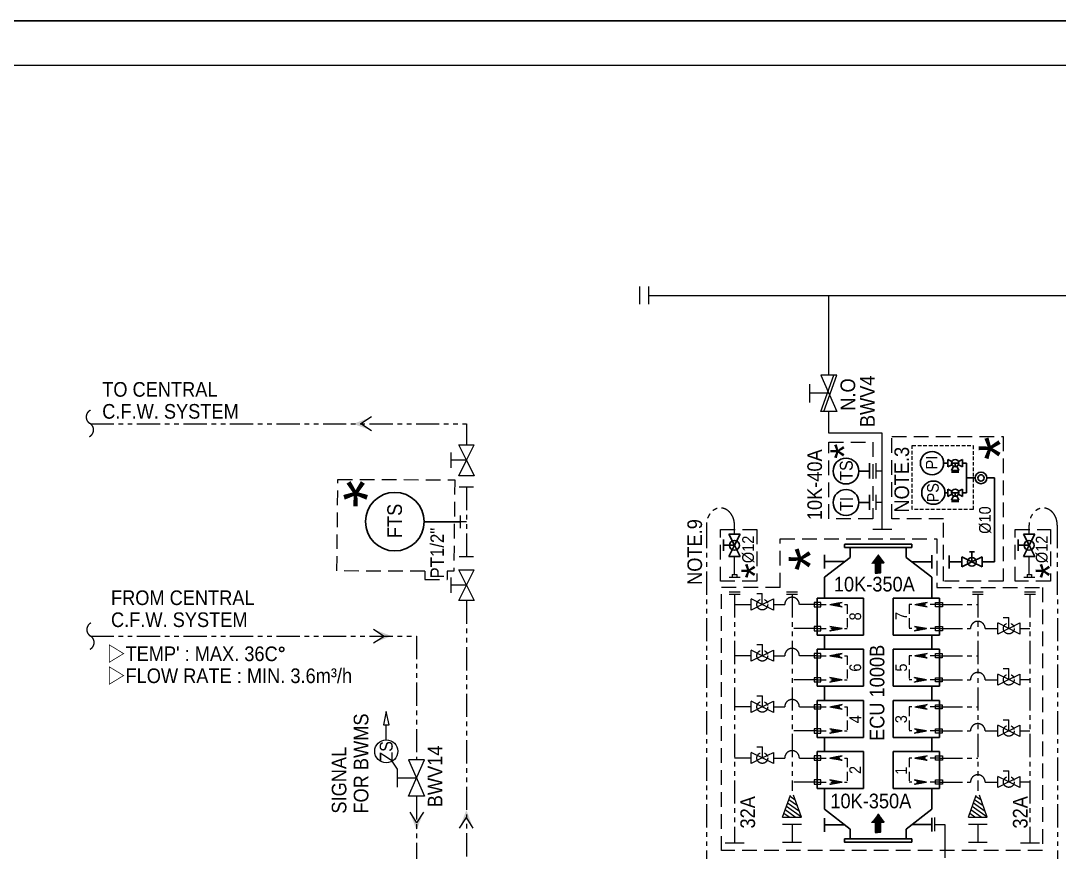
# Model space of a CAD drawing. Extents: x -553847 to 4496999, y 514150 to 878882.
# Drawn here: x 4382105 to 4399829, y 804801 to 818990 of the extents above; entities that cross this region are included whole.
import ezdxf

# ---------------------------------------------------------------- set-up
doc = ezdxf.new("R2010")
doc.units = 0
doc.header["$LTSCALE"] = 25
doc.header["$MEASUREMENT"] = 0
for name, pattern in [('DASHED', [0.75, 0.5, -0.25]), ('HIDDEN', [0.375, 0.25, -0.125]), ('PHANTOM', [63.5, 31.75, -6.35, 6.35, -6.35, 6.35, -6.35])]:
    doc.linetypes.add(name, pattern=pattern)
doc.layers.get('0').update_dxf_attribs({"linetype": 'CONTINUOUS', "lineweight": 9})
doc.layers.add('0.1 Defpoints', color=7, linetype='CONTINUOUS', plot=False)
doc.layers.add('0.2 Dwg sheet', color=7, linetype='CONTINUOUS')
doc.layers.add('0.3 Text', color=7, linetype='CONTINUOUS')
for name, color, linetype, lineweight in [('0.4 Maker scope box', 3, 'HIDDEN', 9), ('1.1 Y_Pipe', 7, 'CONTINUOUS', 13), ('1.5 M_Equip', 4, 'CONTINUOUS', 30), ('1.7 Signal', 6, 'ZIGZAG', 9), ('1.8 PRU Cooling', 253, 'PHANTOM', 9), ('1.9 Arrow', 1, 'CONTINUOUS', 9)]:
    doc.layers.add(name, color=color, linetype=linetype, lineweight=lineweight)
doc.styles.add('ARIAL', font='arial.ttf')
doc.styles.get("Standard").update_dxf_attribs({"font": '', "width": 0.95, "height": 250})
doc.styles.get('Standard').set_extended_font_data('Gulim')
doc.linetypes.add('ZIGZAG', pattern='A,0.0001,-0.2,[131,ltypeshp.shx,S=0.2,R=0,X=-0.2,Y=0],-0.4,[131,ltypeshp.shx,S=0.2,R=180,X=0.2,Y=0],-0.2', length=0.8001)

# ---------------------------------------------------------------- blocks, each defined once
blk = doc.blocks.new('양식 51-Q-02-08')
at = {"layer": '0.1 Defpoints'}
blk.add_lwpolyline([(-2677005, 1033560), (-2613196, 1033560), (-2613196, 988132), (-2677005, 988132)], close=True, dxfattribs=at)
at = {"layer": '0.2 Dwg sheet'}
blk.add_lwpolyline([(-2613953, 989196), (-2676245, 989196), (-2676245, 1032800), (-2613953, 1032800)], close=True, dxfattribs=at)

msp = doc.modelspace()

# ---------------------------------------------------------------- hatches: boundary and pattern name
at = {"layer": '1.9 Arrow'}
h = msp.add_hatch(color=256, dxfattribs=at)
h.paths.add_polyline_path([(4387781.5, 812112), (4387909.1, 812112.1), (4388092.4, 811994.6)])
h.paths.add_polyline_path([(4387781.5, 812112), (4388092.4, 812229.5), (4387909.1, 812112.1)])
at = {"layer": '1.9 Arrow', "ltscale": 30}
h = msp.add_hatch(dxfattribs=at)
h.set_pattern_fill('ANSI31', color=256, scale=0.72, angle=-90, style=0)
h.set_pattern_definition([(315, (4726377.08832, 544625.1817), (0.063639610307, 0.063639610307), [])])
h.paths.add_polyline_path([(4396631.3, 809735.4), (4396737.2, 809876.7), (4396843.2, 809735.4), (4396786.7, 809735.4), (4396786.7, 809562.1), (4396687.8, 809562.1), (4396687.8, 809735.4)])
at = {"layer": '1.9 Arrow'}
h = msp.add_hatch(dxfattribs=at)
h.set_pattern_fill('ANSI31', color=1, scale=2.669713, angle=450, style=0)
h.set_pattern_definition([(45, (3800982.5419, -1789438.84146), (0.235971521367, -0.235971521367), [])])
h.paths.add_polyline_path([(4395915.8, 809027.5), (4396122.7, 809065.3), (4396019.2, 809027.5)])
h.paths.add_polyline_path([(4395915.8, 809027.5), (4396019.2, 809027.5), (4396122.7, 808989.6)])
h = msp.add_hatch(dxfattribs=at)
h.set_pattern_fill('ANSI31', color=1, scale=2.669713, angle=270, style=0)
h.set_pattern_definition([(225, (4142861.40602, -777676.6933), (-0.23597152137, 0.23597152137), [])])
h.paths.add_polyline_path([(4397366, 809027.5), (4397572.9, 808989.6), (4397469.5, 809027.5)])
h.paths.add_polyline_path([(4397366, 809027.5), (4397469.5, 809027.5), (4397572.9, 809065.3)])
h = msp.add_hatch(color=256, dxfattribs=at)
h.paths.add_polyline_path([(4388434.6, 808490.4), (4388307, 808490.4), (4388123.6, 808372.9)])
h.paths.add_polyline_path([(4388434.6, 808490.4), (4388123.6, 808607.8), (4388307, 808490.4)])
h = msp.add_hatch(dxfattribs=at)
h.set_pattern_fill('ANSI31', color=1, scale=2.669713, angle=270, style=0)
h.set_pattern_definition([(225, (4142771.40602, -783887.05382), (-0.23597152137, 0.23597152137), [])])
h.paths.add_polyline_path([(4396122.7, 808616.5), (4395915.8, 808578.6), (4396019.2, 808616.5)])
h.paths.add_polyline_path([(4396122.7, 808616.5), (4396019.2, 808616.5), (4395915.8, 808654.4)])
h = msp.add_hatch(dxfattribs=at)
h.set_pattern_fill('ANSI31', color=1, scale=2.669713, angle=450, style=0)
h.set_pattern_definition([(45, (3801062.5419, -1784050.3744), (0.235971521367, -0.235971521367), [])])
h.paths.add_polyline_path([(4397562.9, 808616.5), (4397356, 808654.4), (4397459.5, 808616.5)])
h.paths.add_polyline_path([(4397562.9, 808616.5), (4397459.5, 808616.5), (4397356, 808578.6)])
h = msp.add_hatch(dxfattribs=at)
h.set_pattern_fill('ANSI31', color=1, scale=2.669713, angle=450, style=0)
h.set_pattern_definition([(45, (3800982.5419, -1788378.62182), (0.235971521367, -0.235971521367), [])])
h.paths.add_polyline_path([(4395915.8, 808154.5), (4396122.7, 808192.4), (4396019.2, 808154.5)])
h.paths.add_polyline_path([(4395915.8, 808154.5), (4396019.2, 808154.5), (4396122.7, 808116.7)])
h = msp.add_hatch(dxfattribs=at)
h.set_pattern_fill('ANSI31', color=1, scale=2.669713, angle=270, style=0)
h.set_pattern_definition([(225, (4142861.40602, -778549.6116), (-0.23597152137, 0.23597152137), [])])
h.paths.add_polyline_path([(4397366, 808154.5), (4397572.9, 808116.7), (4397469.5, 808154.5)])
h.paths.add_polyline_path([(4397366, 808154.5), (4397469.5, 808154.5), (4397572.9, 808192.4)])
h = msp.add_hatch(dxfattribs=at)
h.set_pattern_fill('ANSI31', color=1, scale=2.669713, angle=270, style=0)
h.set_pattern_definition([(225, (4142771.40602, -782826.83418), (-0.23597152137, 0.23597152137), [])])
h.paths.add_polyline_path([(4396122.7, 807743.6), (4395915.8, 807705.7), (4396019.2, 807743.6)])
h.paths.add_polyline_path([(4396122.7, 807743.6), (4396019.2, 807743.6), (4395915.8, 807781.5)])
h = msp.add_hatch(dxfattribs=at)
h.set_pattern_fill('ANSI31', color=1, scale=2.669713, angle=450, style=0)
h.set_pattern_definition([(45, (3801062.5419, -1784923.2927), (0.235971521367, -0.235971521367), [])])
h.paths.add_polyline_path([(4397562.9, 807743.6), (4397356, 807781.5), (4397459.5, 807743.6)])
h.paths.add_polyline_path([(4397562.9, 807743.6), (4397459.5, 807743.6), (4397356, 807705.7)])
h = msp.add_hatch(dxfattribs=at)
h.set_pattern_fill('ANSI31', color=1, scale=2.669713, angle=450, style=0)
h.set_pattern_definition([(45, (3800982.5419, -1787318.40218), (0.235971521367, -0.235971521367), [])])
h.paths.add_polyline_path([(4395915.8, 807281.6), (4396122.7, 807319.5), (4396019.2, 807281.6)])
h.paths.add_polyline_path([(4395915.8, 807281.6), (4396019.2, 807281.6), (4396122.7, 807243.8)])
h = msp.add_hatch(dxfattribs=at)
h.set_pattern_fill('ANSI31', color=1, scale=2.669713, angle=270, style=0)
h.set_pattern_definition([(225, (4142861.40602, -779422.52987), (-0.23597152137, 0.23597152137), [])])
h.paths.add_polyline_path([(4397366, 807281.6), (4397572.9, 807243.8), (4397469.5, 807281.6)])
h.paths.add_polyline_path([(4397366, 807281.6), (4397469.5, 807281.6), (4397572.9, 807319.5)])
h = msp.add_hatch(dxfattribs=at)
h.set_pattern_fill('ANSI31', color=1, scale=2.669713, angle=270, style=0)
h.set_pattern_definition([(225, (4142771.40602, -781766.61454), (-0.23597152137, 0.23597152137), [])])
h.paths.add_polyline_path([(4396122.7, 806870.7), (4395915.8, 806832.8), (4396019.2, 806870.7)])
h.paths.add_polyline_path([(4396122.7, 806870.7), (4396019.2, 806870.7), (4395915.8, 806908.5)])
h = msp.add_hatch(dxfattribs=at)
h.set_pattern_fill('ANSI31', color=1, scale=2.669713, angle=450, style=0)
h.set_pattern_definition([(45, (3801062.5419, -1785796.21098), (0.235971521367, -0.235971521367), [])])
h.paths.add_polyline_path([(4397562.9, 806870.7), (4397356, 806908.5), (4397459.5, 806870.7)])
h.paths.add_polyline_path([(4397562.9, 806870.7), (4397459.5, 806870.7), (4397356, 806832.8)])
h = msp.add_hatch(dxfattribs=at)
h.set_pattern_fill('ANSI31', color=1, scale=2.669713, angle=450, style=0)
h.set_pattern_definition([(45, (3800982.5419, -1786258.18253), (0.235971521367, -0.235971521367), [])])
h.paths.add_polyline_path([(4395915.8, 806408.7), (4396122.7, 806446.6), (4396019.2, 806408.7)])
h.paths.add_polyline_path([(4395915.8, 806408.7), (4396019.2, 806408.7), (4396122.7, 806370.8)])
h = msp.add_hatch(dxfattribs=at)
h.set_pattern_fill('ANSI31', color=1, scale=2.669713, angle=270, style=0)
h.set_pattern_definition([(225, (4142861.40602, -780295.44816), (-0.23597152137, 0.23597152137), [])])
h.paths.add_polyline_path([(4397366, 806408.7), (4397572.9, 806370.8), (4397469.5, 806408.7)])
h.paths.add_polyline_path([(4397366, 806408.7), (4397469.5, 806408.7), (4397572.9, 806446.6)])
h = msp.add_hatch(dxfattribs=at)
h.set_pattern_fill('ANSI31', color=1, scale=2.669713, angle=270, style=0)
h.set_pattern_definition([(225, (4142771.40602, -780706.3949), (-0.23597152137, 0.23597152137), [])])
h.paths.add_polyline_path([(4396122.7, 805997.8), (4395915.8, 805959.9), (4396019.2, 805997.8)])
h.paths.add_polyline_path([(4396122.7, 805997.8), (4396019.2, 805997.8), (4395915.8, 806035.6)])
h = msp.add_hatch(dxfattribs=at)
h.set_pattern_fill('ANSI31', color=1, scale=2.669713, angle=450, style=0)
h.set_pattern_definition([(45, (3801062.5419, -1786669.12926), (0.235971521367, -0.235971521367), [])])
h.paths.add_polyline_path([(4397562.9, 805997.8), (4397356, 806035.6), (4397459.5, 805997.8)])
h.paths.add_polyline_path([(4397562.9, 805997.8), (4397459.5, 805997.8), (4397356, 805959.9)])
h = msp.add_hatch(color=256, dxfattribs=at)
h.paths.add_polyline_path([(4388860.9, 805176), (4388860.9, 805303.6), (4388978.3, 805486.9)])
h.paths.add_polyline_path([(4388860.9, 805176), (4388743.5, 805486.9), (4388860.9, 805303.6)])
h = msp.add_hatch(color=256, dxfattribs=at)
h.paths.add_polyline_path([(4389710.2, 805520.9), (4389710.2, 805393.3), (4389827.7, 805210)])
h.paths.add_polyline_path([(4389710.2, 805520.9), (4389592.8, 805210), (4389710.2, 805393.3)])
at = {"layer": '1.9 Arrow', "ltscale": 30}
h = msp.add_hatch(dxfattribs=at)
h.set_pattern_fill('ANSI31', color=256, scale=0.72, angle=-90, style=0)
h.set_pattern_definition([(315, (4726377.08832, 540200.09709), (0.063639610307, 0.063639610307), [])])
h.paths.add_polyline_path([(4396631.3, 805310.3), (4396737.2, 805451.6), (4396843.2, 805310.3), (4396786.7, 805310.3), (4396786.7, 805137), (4396687.8, 805137), (4396687.8, 805310.3)])

# ---------------------------------------------------------------- linework, layer by layer
at = {"layer": '0.1 Defpoints', "color": 4, "linetype": 'ByBlock'}
msp.add_lwpolyline([(4364381.2, 773562.1), (4428190.1, 773562.1), (4428190.1, 818990), (4364381.2, 818990)], close=True, dxfattribs=at)
at = {"layer": '0.4 Maker scope box', "linetype": 'DASHED', "lineweight": 15, "ltscale": 20}
for p, q in [((4395066.7, 809317.8), (4395066.7, 810149.4)), ((4389000.7, 809596.3, 0), (4389000.7, 809457.8, 0)), ((4389000.7, 809457.8, 0), (4389382.7, 809457.8, 0)), ((4389382.7, 809594.9, 0), (4389382.7, 809457.8, 0)), ((4395066.7, 809317.8), (4394066.1, 809317.8))]:
    msp.add_line(p, q, dxfattribs=at)
at = {"layer": '0.4 Maker scope box', "linetype": 'DASHED', "lineweight": 15, "ltscale": 20, "elevation": 0}
for points in [[(4395896.9, 810488.1), (4395896.9, 811796.7), (4396646, 811796.7), (4396646, 810488.1)], [(4397855.3, 809424.4), (4397855.3, 810489.4), (4396970.3, 810489.4), (4396970.3, 811894.4), (4398870.3, 811894.4), (4398870.3, 809424.4)]]:
    msp.add_lwpolyline(points, close=True, dxfattribs=at)
for points in [[(4389000.7, 809596.3), (4387500.5, 809600.8), (4387518.3, 811162.8), (4389512.7, 811156.8), (4389495, 809594.8), (4389382.7, 809594.9)], [(4395066.7, 810149.4), (4397740.3, 810149.4), (4397740.3, 809317.8)], [(4397740.3, 809317.8), (4399540.5, 809317.8), (4399540.5, 804827.8), (4394066.1, 804827.8), (4394066.1, 809317.8)]]:
    msp.add_lwpolyline(points, dxfattribs=at)
at = {"layer": '0.4 Maker scope box', "linetype": 'DASHED', "lineweight": 15, "ltscale": 20}
for points in [[(4394049.3, 810309), (4394669.3, 810309), (4394669.3, 809424), (4394049.3, 809424)], [(4399079.1, 810309), (4399680.5, 810309), (4399680.5, 809424), (4399079.1, 809424)]]:
    msp.add_lwpolyline(points, close=True, dxfattribs=at)
at = {"layer": '1.1 Y_Pipe', "linetype": 'Continuous', "ltscale": 30}
for p, q in [((4392666.9, 814453.4), (4392666.9, 814153.4)), ((4392816.9, 814453.4), (4392816.9, 814153.4)), ((4392816.9, 814303.4), (4403272.9, 814303.4)), ((4395896.9, 812942.8), (4395896.9, 814303.4)), ((4395896.9, 811952.1), (4395896.9, 812323.4)), ((4396808.5, 811952.1), (4395896.9, 811952.1))]:
    msp.add_line(p, q, dxfattribs=at)
at = {"layer": '1.1 Y_Pipe'}
for p, q in [((4396034.4, 812942.8), (4395759.4, 812942.8)), ((4395759.4, 812942.8), (4396034.4, 812323.4)), ((4395759.4, 812323.4), (4395981.3, 812942.8)), ((4395808.9, 812323.4), (4396034.4, 812942.8)), ((4395570.7, 812478.3), (4395570.7, 812788)), ((4395896.9, 812633.1), (4395570.7, 812633.1)), ((4396034.4, 812323.4), (4395759.4, 812323.4)), ((4396808.5, 810313.9), (4396808.5, 811952.1)), ((4396699.1, 811439.9), (4396699.1, 811178.7)), ((4396699.1, 811309.3), (4396808.5, 811309.3)), ((4396699.1, 810902.9), (4396699.1, 810641.7)), ((4396699.1, 810772.3), (4396808.5, 810772.3)), ((4396644.9, 810313.9), (4396972.2, 810313.9)), ((4388998.4, 806375.7, 0), (4388723.4, 806375.7, 0)), ((4388723.4, 806375.7, 0), (4388998.4, 805756.3, 0)), ((4388723.4, 805756.3, 0), (4388998.4, 806375.7, 0)), ((4388534.7, 805911.2, 0), (4388534.7, 806220.9, 0)), ((4388860.9, 806066, 0), (4388534.7, 806066, 0)), ((4388998.4, 805756.3, 0), (4388723.4, 805756.3, 0)), ((4397706.7, 805161.4), (4397706.7, 805391.4)), ((4397706.7, 805276.4), (4397875.5, 805276.4)), ((4397875.5, 805276.4), (4397875.5, 804703.2))]:
    msp.add_line(p, q, dxfattribs=at)
at = {"layer": '1.1 Y_Pipe', "color": 0}
msp.add_line((4388534.7, 806220.9, 0), (4388444.1, 806354.1, 0), dxfattribs=at)
at = {"layer": '1.1 Y_Pipe', "linetype": 'DASHED', "ltscale": 5, "elevation": 0}
msp.add_lwpolyline([(4397320.8, 810652.6), (4397320.8, 811741.6), (4398357.8, 811741.6), (4398357.8, 810652.6)], close=True, dxfattribs=at)
at = {"layer": '1.1 Y_Pipe', "color": 0}
msp.add_circle((4388343.2, 806523.1, 0), 196.8, dxfattribs=at)
at = {"layer": '1.5 M_Equip'}
for p, q in [((4396591.5, 811439.9), (4396591.5, 811178.7)), ((4397856.3, 811441.3), (4397927.6, 811441.3)), ((4397998.2, 811468.7), (4397927.6, 811504.1)), ((4397927.6, 811504.1), (4397927.6, 811378.6)), ((4397998.2, 811413.9), (4397927.6, 811378.6)), ((4397991.8, 811441.4), (4398114.3, 811441.4)), ((4398053, 811441.4), (4398053, 811380.1)), ((4398107.8, 811468.8), (4398178.4, 811504.1)), ((4398178.4, 811378.6), (4398107.8, 811413.9)), ((4398178.4, 811504.1), (4398178.4, 811378.6)), ((4398178.4, 811441.3), (4398244.4, 811441.3)), ((4398244.4, 810936.4), (4398244.4, 811441.3)), ((4396409.8, 811305.4), (4396591.5, 811305.4)), ((4398025.6, 811386.6), (4397990.3, 811315.9)), ((4397990.3, 811315.9), (4398115.7, 811315.9)), ((4398115.7, 811289.6), (4397990.3, 811289.6)), ((4398080.4, 811386.5), (4398115.7, 811315.9)), ((4398244.4, 811188), (4398394.4, 811188)), ((4398592.4, 811188.1), (4398725.3, 811188.1)), ((4398725.3, 809755.8), (4398725.3, 811188.1)), ((4396591.5, 810902.9), (4396591.5, 810641.7)), ((4397878.6, 810936.4), (4397927.6, 810936.4)), ((4397998.2, 810963.8), (4397927.6, 810999.2)), ((4397927.6, 810999.2), (4397927.6, 810873.7)), ((4397998.2, 810909), (4397927.6, 810873.7)), ((4398025.6, 810881.7), (4397990.3, 810811)), ((4397991.8, 810936.5), (4398114.3, 810936.5)), ((4398053, 810936.5), (4398053, 810875.2)), ((4398080.4, 810881.6), (4398115.7, 810811)), ((4398107.8, 810963.9), (4398178.4, 810999.2)), ((4398178.4, 810873.7), (4398107.8, 810909)), ((4398178.4, 810999.2), (4398178.4, 810873.7)), ((4398178.4, 810936.4), (4398244.4, 810936.4)), ((4396409.8, 810768.4), (4396591.5, 810768.4)), ((4397990.3, 810811), (4398115.7, 810811)), ((4398115.7, 810784.7), (4397990.3, 810784.7)), ((4394286.1, 810039.3), (4394190.7, 810230.1)), ((4394381.5, 810230.1), (4394190.7, 810230.1)), ((4394286.1, 810039.3), (4394381.5, 810230.1)), ((4399315.8, 810039.3), (4399220.5, 810230.1)), ((4399411.2, 810230.1), (4399220.5, 810230.1)), ((4399315.9, 810039.3), (4399411.2, 810230.1)), ((4394095.9, 809945), (4394097, 810135.8)), ((4394287.2, 810039.3), (4394096.4, 810040.4)), ((4394286.1, 810039.3), (4394190.7, 809848.6)), ((4394285.3, 810040.9), (4394285.3, 810037.7)), ((4394286.1, 810039.3), (4394286.1, 810039.3)), ((4394381.5, 809848.6), (4394286.1, 810039.3)), ((4394286.6, 810038.3), (4394286.6, 810040.4)), ((4396166.4, 809999.7), (4396166.4, 810051.9)), ((4397312.3, 809999.7), (4396166.4, 809999.7)), ((4396171.6, 810057.1), (4397307.1, 810057.1)), ((4396259.8, 809831.6), (4396259.8, 809999.7)), ((4397218.9, 809831.6), (4397218.9, 809999.7)), ((4397312.3, 810051.9), (4397312.3, 809999.7)), ((4399125.6, 809945), (4399126.7, 810135.8)), ((4399316.9, 810039.3), (4399126.2, 810040.4)), ((4399315.8, 810039.3), (4399220.5, 809848.6)), ((4399315, 810040.9), (4399315, 810037.7)), ((4399315.8, 810039.3), (4399315.8, 810039.3)), ((4399411.2, 809848.6), (4399315.8, 810039.3)), ((4399316.4, 810038.3), (4399316.4, 810040.4)), ((4394190.7, 809848.6), (4394381.5, 809848.6)), ((4395821.8, 809645.8), (4395821.8, 809875.8)), ((4395824.7, 809493.6), (4396259.8, 809831.6)), ((4397654, 809493.6), (4397218.9, 809831.6)), ((4397651.8, 809640.8), (4397651.8, 809870.8)), ((4397950.3, 809645.4), (4397950.3, 809864.4)), ((4398164.4, 809842.9), (4398164.4, 809668.7)), ((4398338.6, 809755.8), (4398164.4, 809842.9)), ((4398295.1, 809930), (4398382.2, 809930)), ((4398338.6, 809755.8), (4398338.6, 809930)), ((4398338.6, 809755.8), (4398512.8, 809842.9)), ((4398512.8, 809842.9), (4398512.8, 809668.7)), ((4399220.5, 809848.6), (4399411.2, 809848.6)), ((4396168.7, 809760.8), (4395821.8, 809760.8)), ((4397316.5, 809755.8), (4397651.8, 809755.8)), ((4398164.4, 809755.8), (4397950.3, 809755.8)), ((4398164.4, 809668.7), (4398338.6, 809755.8)), ((4398338.6, 809755.8), (4398338.6, 809755.8)), ((4398338.6, 809755.8), (4398512.8, 809668.7)), ((4398338.6, 809755.8), (4398338.6, 809755.8)), ((4398512.8, 809755.8), (4398725.3, 809755.8)), ((4395824.7, 809137.5), (4395824.7, 809493.6)), ((4397654, 809137.5), (4397654, 809493.6)), ((4395695.1, 809137.5), (4395695.1, 808506.4)), ((4395695.1, 809137.5), (4396486.9, 809137.5)), ((4396486.9, 809137.5), (4396486.9, 808506.4)), ((4397783.5, 809137.5), (4396991.8, 809137.5)), ((4396991.8, 809137.5), (4396991.8, 808506.4)), ((4397783.5, 809137.5), (4397783.5, 808506.4)), ((4395695.1, 808506.4), (4396486.9, 808506.4)), ((4395824.7, 808264.6), (4395824.7, 808506.4)), ((4397783.5, 808506.4), (4396991.8, 808506.4)), ((4397654, 808264.6), (4397654, 808506.4)), ((4395695.1, 808264.6), (4395695.1, 807633.5)), ((4395695.1, 808264.6), (4396486.9, 808264.6)), ((4396486.9, 808264.6), (4396486.9, 807633.5)), ((4396991.8, 808264.6), (4396991.8, 807633.5)), ((4396991.8, 808264.6), (4397783.5, 808264.6)), ((4397783.5, 808264.6), (4397783.5, 807633.5)), ((4396486.9, 807633.5), (4395695.1, 807633.5)), ((4395824.7, 807391.7), (4395824.7, 807633.5)), ((4396991.8, 807633.5), (4397783.5, 807633.5)), ((4397654, 807391.7), (4397654, 807633.5)), ((4395695.1, 807391.7), (4395695.1, 806760.6)), ((4395695.1, 807391.7), (4396486.9, 807391.7)), ((4396486.9, 807391.7), (4396486.9, 806760.6)), ((4396991.8, 807391.7), (4396991.8, 806760.6)), ((4396991.8, 807391.7), (4397783.5, 807391.7)), ((4397783.5, 807391.7), (4397783.5, 806760.6)), ((4396486.9, 806760.6), (4395695.1, 806760.6)), ((4395824.7, 806518.8), (4395824.7, 806760.6)), ((4396991.8, 806760.6), (4397783.5, 806760.6)), ((4397654, 806518.8), (4397654, 806760.6)), ((4395695.1, 806518.8), (4395695.1, 805887.7)), ((4395695.1, 806518.8), (4396486.9, 806518.8)), ((4396486.9, 806518.8), (4396486.9, 805887.7)), ((4396991.8, 806518.8), (4396991.8, 805887.7)), ((4396991.8, 806518.8), (4397783.5, 806518.8)), ((4397783.5, 806518.8), (4397783.5, 805887.7)), ((4396486.9, 805887.7), (4395695.1, 805887.7)), ((4395824.7, 805536.2), (4395824.7, 805887.7)), ((4396991.8, 805887.7), (4397783.5, 805887.7)), ((4397654, 805536.2), (4397654, 805887.7)), ((4395821.8, 805381.7), (4395821.8, 805151.7)), ((4395824.7, 805533.9), (4396259.8, 805195.9)), ((4397654, 805533.9), (4397218.9, 805195.9)), ((4397651.8, 805386.7), (4397651.8, 805156.7)), ((4396168.7, 805266.7), (4395821.8, 805266.7)), ((4396259.8, 805195.9), (4396259.8, 805027.8)), ((4397218.9, 805195.9), (4397218.9, 805027.8)), ((4397316.5, 805271.7), (4397651.8, 805271.7)), ((4397312.3, 805027.8), (4396166.4, 805027.8)), ((4396166.4, 805027.8), (4396166.4, 804975.6)), ((4397312.3, 804975.6), (4397312.3, 805027.8)), ((4396171.6, 804970.4), (4397307.1, 804970.4))]:
    msp.add_line(p, q, dxfattribs=at)
at = {"layer": '1.5 M_Equip', "color": 4}
msp.add_line((4389601.6, 810437.6, 0), (4388987.7, 810437.6, 0), dxfattribs=at)
at = {"layer": '1.5 M_Equip', "color": 1, "linetype": 'HIDDEN', "lineweight": 25, "ltscale": 25}
for p, q in [((4395695.1, 809027.5), (4396209.2, 809027.5)), ((4396209.2, 809027.5), (4396209.2, 808616.5)), ((4397269.5, 809027.5), (4397269.5, 808616.5)), ((4397783.5, 809027.5), (4397269.5, 809027.5)), ((4395695.1, 808616.5), (4396209.2, 808616.5)), ((4397783.5, 808616.5), (4397269.5, 808616.5)), ((4395695.1, 808154.5), (4396209.2, 808154.5)), ((4396209.2, 808154.5), (4396209.2, 807743.6)), ((4397269.5, 808154.5), (4397269.5, 807743.6)), ((4397783.5, 808154.5), (4397269.5, 808154.5)), ((4395695.1, 807743.6), (4396209.2, 807743.6)), ((4397783.5, 807743.6), (4397269.5, 807743.6)), ((4395695.1, 807281.6), (4396209.2, 807281.6)), ((4396209.2, 807281.6), (4396209.2, 806870.7)), ((4397269.5, 807281.6), (4397269.5, 806870.7)), ((4397783.5, 807281.6), (4397269.5, 807281.6)), ((4395695.1, 806870.7), (4396209.2, 806870.7)), ((4397783.5, 806870.7), (4397269.5, 806870.7)), ((4395645, 806408.7), (4395695.1, 806408.7)), ((4395695.1, 806408.7), (4396209.2, 806408.7)), ((4396209.2, 806408.7), (4396209.2, 805997.8)), ((4397269.5, 806408.7), (4397269.5, 805997.8)), ((4397783.5, 806408.7), (4397269.5, 806408.7)), ((4395695.1, 805997.8), (4396209.2, 805997.8)), ((4397783.5, 805997.8), (4397269.5, 805997.8))]:
    msp.add_line(p, q, dxfattribs=at)
at = {"layer": '1.5 M_Equip', "color": 1, "linetype": 'HIDDEN', "lineweight": 25, "ltscale": 25, "elevation": 0}
for points in [[(4395645, 809063.6), (4395645, 808991.3), (4395762.2, 808991.3), (4395762.2, 809063.6)], [(4397833.7, 809063.6), (4397833.7, 808991.3), (4397716.5, 808991.3), (4397716.5, 809063.6)], [(4395645, 808652.6), (4395645, 808580.4), (4395762.2, 808580.4), (4395762.2, 808652.6)], [(4397833.7, 808652.6), (4397833.7, 808580.4), (4397716.5, 808580.4), (4397716.5, 808652.6)], [(4395645.3, 808190.7), (4395645.3, 808118.4), (4395762.5, 808118.4), (4395762.5, 808190.7)], [(4397833.3, 808190.7), (4397833.3, 808118.4), (4397716.1, 808118.4), (4397716.1, 808190.7)], [(4395645.3, 807779.7), (4395645.3, 807707.5), (4395762.5, 807707.5), (4395762.5, 807779.7)], [(4397833.3, 807779.7), (4397833.3, 807707.5), (4397716.1, 807707.5), (4397716.1, 807779.7)], [(4395645.3, 807317.8), (4395645.3, 807245.5), (4395762.5, 807245.5), (4395762.5, 807317.8)], [(4397833.3, 807317.8), (4397833.3, 807245.5), (4397716.1, 807245.5), (4397716.1, 807317.8)], [(4395645.3, 806906.8), (4395645.3, 806834.5), (4395762.5, 806834.5), (4395762.5, 806906.8)], [(4397833.3, 806906.8), (4397833.3, 806834.5), (4397716.1, 806834.5), (4397716.1, 806906.8)], [(4395645, 806444.8), (4395645, 806372.6), (4395762.2, 806372.6), (4395762.2, 806444.8)], [(4397833.7, 806444.8), (4397833.7, 806372.6), (4397716.5, 806372.6), (4397716.5, 806444.8)], [(4395645, 806033.9), (4395645, 805961.6), (4395762.2, 805961.6), (4395762.2, 806033.9)], [(4397833.7, 806033.9), (4397833.7, 805961.6), (4397716.5, 805961.6), (4397716.5, 806033.9)]]:
    msp.add_lwpolyline(points, close=True, dxfattribs=at)
at = {"layer": '1.5 M_Equip'}
for centre, radius in [((4397658, 811441.3), 198.3), ((4396189.5, 811305.4), 220.3), ((4398053, 811441.4), 61.3), ((4398493.4, 811188), 99), ((4398493.4, 811188), 55), ((4397680.4, 810936.4), 198.3), ((4396189.5, 810768.4), 220.3), ((4398053, 810936.5), 61.3), ((4394285.3, 810037.7), 84.7), ((4399315, 810037.7), 84.7), ((4398338.3, 809755.9), 75.1)]:
    msp.add_circle(centre, radius, dxfattribs=at)
at = {"layer": '1.5 M_Equip', "color": 4}
msp.add_circle((4388487.8, 810442.6, 0), 499.9, dxfattribs=at)
at = {"layer": '1.5 M_Equip'}
for centre, start, end in [((4396171.6, 810051.9), 90, 180), ((4397307.1, 810051.9), 0, 90), ((4396171.6, 804975.6), 180, 270), ((4397307.1, 804975.6), 270, 0)]:
    msp.add_arc(centre, 5.22, start, end, dxfattribs=at)
at = {"layer": '1.7 Signal', "linetype": 'ZIGZAG', "ltscale": 10}
msp.add_line((4388343.2, 806719.9, 0), (4388343.2, 806976.1, 0), dxfattribs=at)
at = {"layer": '1.8 PRU Cooling', "linetype": 'PHANTOM', "ltscale": 0.5}
for p, q in [((4383294.7, 812112.1, 0), (4389710.2, 812112.1, 0)), ((4389710.2, 812112.1, 0), (4389710.2, 811751.6, 0)), ((4389579.1, 811751.6, 0), (4389841.4, 811751.6, 0)), ((4389710.2, 811489.4, 0), (4389579.1, 811751.6, 0)), ((4389710.2, 811489.4, 0), (4389841.4, 811751.6, 0)), ((4389448, 811358.3, 0), (4389448, 811620.5, 0)), ((4389710.2, 811489.4, 0), (4389448, 811489.4, 0)), ((4389579.1, 811227.1, 0), (4389710.2, 811489.4, 0)), ((4389710.2, 811489.4, 0), (4389841.4, 811227.1, 0)), ((4389841.4, 811227.1, 0), (4389579.1, 811227.1, 0)), ((4389832.9, 811033.3, 0), (4389587.6, 811033.3, 0)), ((4389710.2, 811033.3, 0), (4389710.2, 809841.9, 0)), ((4389601.6, 810546.6, 0), (4389601.6, 810328.6, 0)), ((4389601.6, 810546.6, 0), (4389601.6, 810328.6, 0)), ((4389710.2, 810437.6, 0), (4389601.6, 810437.6, 0)), ((4393806.9, 810384.5), (4393808.3, 804511.3)), ((4394286.1, 810230.1), (4394286.1, 810384)), ((4399315.8, 810230.1), (4399315.8, 810384)), ((4399795, 810384.5), (4399801.9, 804511.8)), ((4389832.9, 809841.9, 0), (4389587.6, 809841.9, 0)), ((4394286.8, 809540.1), (4394286.8, 809848.6)), ((4399316.6, 809540.1), (4399316.6, 809848.6)), ((4389448, 809225.5), (4389448, 809487.7)), ((4389579.1, 809618.9), (4389841.4, 809618.9)), ((4389710.2, 809356.6), (4389579.1, 809618.9)), ((4389710.2, 809356.6), (4389841.4, 809618.9)), ((4394380.8, 809489), (4394197.1, 809489)), ((4394248.9, 809540.1), (4394324.7, 809540.1)), ((4394248.9, 809540.1), (4394248.9, 809489)), ((4394324.7, 809540.1), (4394324.7, 809489)), ((4399410.5, 809489), (4399226.8, 809489)), ((4399278.7, 809540.1), (4399354.4, 809540.1)), ((4399278.7, 809540.1), (4399278.7, 809489)), ((4399354.4, 809540.1), (4399354.4, 809489)), ((4389710.2, 809356.6), (4389448, 809356.6)), ((4389579.1, 809094.3), (4389710.2, 809356.6)), ((4389710.2, 809356.6), (4389841.4, 809094.3)), ((4389841.4, 809094.3), (4389579.1, 809094.3)), ((4389710.2, 809094.3, 0), (4389710.2, 803388.4, 0)), ((4394380.8, 809236.5), (4394197.1, 809236.5)), ((4394380.8, 809202.1), (4394197.1, 809202.1)), ((4394288.9, 809202.1), (4394288.9, 804963.5)), ((4394760.6, 809028.2), (4394571.3, 809122.9)), ((4394571.3, 808933.6), (4394571.3, 809117.3)), ((4394666, 809217.5), (4394760.6, 809217.5)), ((4394760.6, 809028.2), (4394760.6, 809217.5)), ((4394760.6, 809028.2), (4394949.9, 809122.9)), ((4394949.9, 809122.9), (4394949.9, 808933.6)), ((4395360.2, 809236.5), (4395176.5, 809236.5)), ((4395360.2, 809202.1), (4395176.5, 809202.1)), ((4395268.4, 809202.1), (4395268.4, 805847.8)), ((4398530.9, 809236.5), (4398347.2, 809236.5)), ((4398530.9, 809202.1), (4398347.2, 809202.1)), ((4398439.1, 809202.1), (4398439.1, 805847.8)), ((4399421.2, 809236.5), (4399237.5, 809236.5)), ((4399421.2, 809202.1), (4399237.5, 809202.1)), ((4399329.4, 809202.1), (4399329.4, 804963.5)), ((4394571.3, 809025.4), (4394288.9, 809025.4)), ((4394760.6, 809028.2), (4394571.3, 808933.6)), ((4394949.9, 808933.6), (4394760.6, 809028.2)), ((4394949.9, 809027.4), (4395143.5, 809027.4)), ((4395695.1, 809027.5), (4395393.2, 809027.4)), ((4397783.5, 809027.5), (4398439.1, 809026.9)), ((4398872.9, 808808.6), (4398967.5, 808808.6)), ((4398967.5, 808619.3), (4398967.5, 808808.6)), ((4395695.1, 808616.5), (4395268.4, 808616.5)), ((4397783.5, 808616.5), (4398314.2, 808616.5)), ((4398563.9, 808616.5), (4398778.3, 808616.5)), ((4398967.5, 808619.3), (4398778.3, 808713.9)), ((4398778.3, 808524.7), (4398778.3, 808708.4)), ((4398967.5, 808619.3), (4398778.3, 808524.7)), ((4398778.3, 808616.5), (4398778.3, 808616.5)), ((4398967.5, 808619.3), (4399156.8, 808713.9)), ((4399156.8, 808524.7), (4398967.5, 808619.3)), ((4399156.8, 808713.9), (4399156.8, 808524.7)), ((4399156.8, 808619.3), (4399329.4, 808619.3)), ((4383294.7, 808490.4, 0), (4388860.9, 808490.4, 0)), ((4388860.9, 808490.4, 0), (4388860.9, 806375.7, 0)), ((4394760.6, 808155.3), (4394571.3, 808250)), ((4394571.3, 808060.7), (4394571.3, 808244.4)), ((4394667.2, 808345.2), (4394761.8, 808345.2)), ((4394760.6, 808155.3), (4394949.9, 808250)), ((4394761.8, 808155.9), (4394761.8, 808345.2)), ((4394949.9, 808250), (4394949.9, 808060.7)), ((4394571.3, 808152.5), (4394288.9, 808152.5)), ((4394760.6, 808155.3), (4394571.3, 808060.7)), ((4394949.9, 808060.7), (4394760.6, 808155.3)), ((4394949.9, 808154.5), (4395143.5, 808154.5)), ((4395695.1, 808154.5), (4395393.2, 808154.5)), ((4397783.5, 808154.5), (4398439.1, 808154.5)), ((4398874.1, 807936.3), (4398968.8, 807936.3)), ((4398968.8, 807747), (4398968.8, 807936.3)), ((4395695.1, 807743.6), (4395268.4, 807743.6)), ((4397783.5, 807743.6), (4398314.2, 807743.6)), ((4398563.9, 807743.6), (4398778.3, 807743.6)), ((4398967.5, 807746.4), (4398778.3, 807841)), ((4398778.3, 807651.7), (4398778.3, 807835.4)), ((4398967.5, 807746.4), (4398778.3, 807651.7)), ((4398778.3, 807743.6), (4398778.3, 807743.6)), ((4398967.5, 807746.4), (4399156.8, 807841)), ((4399156.8, 807651.7), (4398967.5, 807746.4)), ((4399156.8, 807841), (4399156.8, 807651.7)), ((4399156.8, 807746.4), (4399329.4, 807746.4)), ((4394760.6, 807282.4), (4394571.3, 807377)), ((4394571.3, 807187.8), (4394571.3, 807371.5)), ((4394667.2, 807471.1), (4394761.8, 807471.1)), ((4394760.6, 807282.4), (4394949.9, 807377)), ((4394761.8, 807281.8), (4394761.8, 807471.1)), ((4394949.9, 807377), (4394949.9, 807187.8)), ((4394571.3, 807279.6), (4394288.9, 807279.6)), ((4394760.6, 807282.4), (4394571.3, 807187.8)), ((4394949.9, 807187.8), (4394760.6, 807282.4)), ((4394949.9, 807281.6), (4395143.5, 807281.6)), ((4395393.2, 807281.6), (4395695.1, 807281.6)), ((4397783.5, 807281.6), (4398439.1, 807281.6)), ((4398967.5, 806873.5), (4398778.3, 806968.1)), ((4398874.1, 807062.1), (4398968.8, 807062.1)), ((4398967.5, 806873.5), (4399156.8, 806968.1)), ((4398968.8, 806872.9), (4398968.8, 807062.1)), ((4399156.8, 806968.1), (4399156.8, 806778.8)), ((4395695.1, 806870.7), (4395268.4, 806870.7)), ((4397783.2, 806870.7), (4398314.2, 806870.7)), ((4398563.9, 806870.7), (4398778.3, 806870.7)), ((4398778.3, 806778.8), (4398778.3, 806962.5)), ((4398967.5, 806873.5), (4398778.3, 806778.8)), ((4398778.3, 806870.7), (4398778.3, 806870.7)), ((4399156.8, 806778.8), (4398967.5, 806873.5)), ((4399156.8, 806873.5), (4399329.4, 806873.5)), ((4394760.6, 806409.5), (4394571.3, 806504.1)), ((4394571.3, 806314.8), (4394571.3, 806498.5)), ((4394667.2, 806599), (4394761.8, 806599)), ((4394760.6, 806409.5), (4394949.9, 806504.1)), ((4394761.8, 806409.7), (4394761.8, 806599)), ((4394949.9, 806504.1), (4394949.9, 806314.8)), ((4394571.3, 806406.7), (4394288.9, 806406.7)), ((4394760.6, 806409.5), (4394571.3, 806314.8)), ((4394949.9, 806314.8), (4394760.6, 806409.5)), ((4394949.9, 806408.7), (4395143.5, 806408.7)), ((4395393.2, 806408.7), (4395645, 806408.7)), ((4397783.5, 806408.7), (4398439.1, 806408.7)), ((4398967.5, 806000.6), (4398778.3, 806095.2)), ((4398778.3, 805905.9), (4398778.3, 806089.6)), ((4398874.1, 806190), (4398968.8, 806190)), ((4398967.5, 806000.5), (4399156.8, 806095.2)), ((4398968.8, 806000.7), (4398968.8, 806190)), ((4399156.8, 806095.2), (4399156.8, 805905.9)), ((4395695.1, 805997.8), (4395268.4, 805997.8)), ((4397783.5, 805997.8), (4398314.2, 805997.8)), ((4398563.9, 805997.8), (4398778.3, 805997.8)), ((4398967.5, 806000.5), (4398778.3, 805905.9)), ((4399156.8, 805905.9), (4398967.5, 806000.5)), ((4399156.8, 806000.5), (4399329.4, 806000.5)), ((4388860.9, 805756.3, 0), (4388860.9, 803038.4, 0)), ((4395107.4, 805401.5), (4395268.4, 805847.8)), ((4395324.6, 805691.9), (4395234.8, 805754.7)), ((4395429.3, 805401.5), (4395268.4, 805847.8)), ((4398278.1, 805401.5), (4398439.1, 805847.8)), ((4398495.3, 805691.8), (4398405.5, 805754.7)), ((4398600, 805401.5), (4398439.1, 805847.8)), ((4395427.4, 805401.5), (4395171.9, 805580.2)), ((4395394.9, 805497.1), (4395192.8, 805638.4)), ((4395359.7, 805594.5), (4395213.8, 805696.5)), ((4398598, 805401.5), (4398342.5, 805580.2)), ((4398565.6, 805497.1), (4398363.5, 805638.3)), ((4398530.4, 805594.4), (4398384.5, 805696.5)), ((4395107.4, 805401.5), (4395429.3, 805401.5)), ((4395219.1, 805401.5), (4395129.9, 805463.9)), ((4395323.2, 805401.5), (4395150.9, 805522)), ((4398278.1, 805401.5), (4398600, 805401.5)), ((4398389.8, 805401.5), (4398300.6, 805463.9)), ((4398493.9, 805401.5), (4398321.6, 805522)), ((4395107.4, 805277.3), (4395429.3, 805277.3)), ((4395268.4, 805277.3), (4395268.4, 804970.7)), ((4398278.1, 805277.3), (4398600, 805277.3)), ((4398439.1, 805277.3), (4398439.1, 804970.7)), ((4394128, 804963.5), (4394449.9, 804963.5)), ((4395107.4, 804970.7), (4395429.3, 804970.7)), ((4398278.1, 804970.7), (4398600, 804970.7)), ((4399168.4, 804963.5), (4399490.3, 804963.5))]:
    msp.add_line(p, q, dxfattribs=at)
for centre in [(4394760.6, 809028.2), (4398967.5, 808619.3), (4394760.6, 808155.3), (4398967.5, 807746.4), (4394760.6, 807282.4), (4398967.5, 806873.5), (4394760.6, 806409.5), (4398967.5, 806000.5)]:
    msp.add_circle(centre, 92.3, dxfattribs=at)
for centre, radius, start, end in [((4383348.6, 812228.8, 0), 127.4, 117.05625, 239.75545), ((4383220.2, 812008.6, 0), 127.4, 297.05625, 59.75545), ((4395268.4, 809027.4), 124.8, 359.99962, 179.99959), ((4398439.1, 808616.5), 124.8, 359.99962, 179.99959), ((4383358.9, 808600.5, 0), 127.4, 117.05625, 239.75545), ((4383230.5, 808380.3, 0), 127.4, 297.05625, 59.75545), ((4395268.4, 808154.5), 124.8, 359.99962, 179.99959), ((4398439.1, 807743.6), 124.8, 359.99962, 179.99959), ((4395268.4, 807281.6), 124.8, 359.99962, 179.99959), ((4398439.1, 806870.7), 124.8, 359.99962, 179.99959), ((4395268.4, 806408.7), 124.8, 359.99962, 179.99959), ((4398439.1, 805997.8), 124.8, 359.99962, 179.99959)]:
    msp.add_arc(centre, radius, start, end, dxfattribs=at)
for centre in [(4394046.5, 810384.2), (4399555.4, 810383.7)]:
    msp.add_ellipse(centre, major_axis=(-0.9, 290.8), ratio=0.8238077, start_param=-1.5743971, end_param=1.5671955, dxfattribs=at)
at = {"layer": '1.9 Arrow'}
for p, q in [((4388092.4, 812229.5, 0), (4387909.1, 812112.1, 0)), ((4388092.4, 811994.6, 0), (4387909.1, 812112.1, 0)), ((4388123.6, 808607.8, 0), (4388307, 808490.4, 0)), ((4388123.6, 808372.9, 0), (4388307, 808490.4, 0)), ((4388343.2, 807203.2, 0), (4388293.1, 806976.1, 0)), ((4388393.3, 806976.1, 0), (4388343.2, 807203.2, 0)), ((4388293.1, 806976.1, 0), (4388393.3, 806976.1, 0)), ((4388743.5, 805486.9, 0), (4388860.9, 805303.6, 0)), ((4388978.3, 805486.9, 0), (4388860.9, 805303.6, 0)), ((4389592.8, 805210, 0), (4389710.2, 805393.3, 0)), ((4389827.7, 805210, 0), (4389710.2, 805393.3, 0))]:
    msp.add_line(p, q, dxfattribs=at)
at = {"layer": '1.9 Arrow', "color": 1}
for p, q in [((4395915.8, 809027.5), (4396122.7, 809065.3)), ((4395915.8, 809027.5), (4396122.7, 808989.6)), ((4396122.7, 809065.3), (4396019.2, 809046.4)), ((4396122.7, 808989.6), (4396019.2, 809027.5)), ((4397366, 809027.5), (4397572.9, 809065.3)), ((4397366, 809027.5), (4397572.9, 808989.6)), ((4397572.9, 809065.3), (4397469.5, 809027.5)), ((4397572.9, 808989.6), (4397469.5, 809027.5)), ((4396122.7, 808616.5), (4395915.8, 808654.4)), ((4395915.8, 808654.4), (4396019.2, 808616.5)), ((4396122.7, 808616.5), (4395915.8, 808578.6)), ((4395915.8, 808578.6), (4396019.2, 808616.5)), ((4397562.9, 808616.5), (4397356, 808654.4)), ((4397356, 808654.4), (4397459.5, 808635.4)), ((4397562.9, 808616.5), (4397356, 808578.6)), ((4397356, 808578.6), (4397459.5, 808616.5)), ((4395915.8, 808154.5), (4396122.7, 808192.4)), ((4395915.8, 808154.5), (4396122.7, 808116.7)), ((4396122.7, 808192.4), (4396019.2, 808173.5)), ((4396122.7, 808116.7), (4396019.2, 808154.5)), ((4397366, 808154.5), (4397572.9, 808192.4)), ((4397366, 808154.5), (4397572.9, 808116.7)), ((4397572.9, 808192.4), (4397469.5, 808154.5)), ((4397572.9, 808116.7), (4397469.5, 808154.5)), ((4396122.7, 807743.6), (4395915.8, 807781.5)), ((4395915.8, 807781.5), (4396019.2, 807743.6)), ((4396122.7, 807743.6), (4395915.8, 807705.7)), ((4395915.8, 807705.7), (4396019.2, 807743.6)), ((4397562.9, 807743.6), (4397356, 807781.5)), ((4397356, 807781.5), (4397459.5, 807762.5)), ((4397562.9, 807743.6), (4397356, 807705.7)), ((4397356, 807705.7), (4397459.5, 807743.6)), ((4395915.8, 807281.6), (4396122.7, 807319.5)), ((4395915.8, 807281.6), (4396122.7, 807243.8)), ((4396122.7, 807319.5), (4396019.2, 807300.6)), ((4396122.7, 807243.8), (4396019.2, 807281.6)), ((4397366, 807281.6), (4397572.9, 807319.5)), ((4397366, 807281.6), (4397572.9, 807243.8)), ((4397572.9, 807319.5), (4397469.5, 807281.6)), ((4397572.9, 807243.8), (4397469.5, 807281.6)), ((4396122.7, 806870.7), (4395915.8, 806908.5)), ((4395915.8, 806908.5), (4396019.2, 806870.7)), ((4396122.7, 806870.7), (4395915.8, 806832.8)), ((4395915.8, 806832.8), (4396019.2, 806870.7)), ((4397562.9, 806870.7), (4397356, 806908.5)), ((4397356, 806908.5), (4397459.5, 806889.6)), ((4397562.9, 806870.7), (4397356, 806832.8)), ((4397356, 806832.8), (4397459.5, 806870.7)), ((4395915.8, 806408.7), (4396122.7, 806446.6)), ((4396122.7, 806446.6), (4396019.2, 806427.6)), ((4397366, 806408.7), (4397572.9, 806446.6)), ((4397572.9, 806446.6), (4397469.5, 806408.7)), ((4395915.8, 806408.7), (4396122.7, 806370.8)), ((4396122.7, 806370.8), (4396019.2, 806408.7)), ((4397366, 806408.7), (4397572.9, 806370.8)), ((4397572.9, 806370.8), (4397469.5, 806408.7)), ((4396122.7, 805997.8), (4395915.8, 806035.6)), ((4395915.8, 806035.6), (4396019.2, 805997.8)), ((4396122.7, 805997.8), (4395915.8, 805959.9)), ((4395915.8, 805959.9), (4396019.2, 805997.8)), ((4397562.9, 805997.8), (4397356, 806035.6)), ((4397356, 806035.6), (4397459.5, 806016.7)), ((4397562.9, 805997.8), (4397356, 805959.9)), ((4397356, 805959.9), (4397459.5, 805997.8))]:
    msp.add_line(p, q, dxfattribs=at)

# ---------------------------------------------------------------- block references
at = {"color": 217, "linetype": 'Continuous', "true_color": 0x93278f}
msp.add_blockref('양식 51-Q-02-08', (7041386.2, -214570), dxfattribs=at)

# ---------------------------------------------------------------- texts
at = {"layer": '0.3 Text', "linetype": 'Continuous', "width": 0.95}
for s, p in [('N.O', (4396346.1, 812336)), ('BWV4', (4396681.1, 812056)), ('10K-40A', (4395779.5, 810467.8))]:
    msp.add_text(s, height=250, rotation=90, dxfattribs=at).set_placement(p)
at = {"layer": '0.3 Text', "color": 3, "linetype": 'Continuous', "width": 0.95}
for s, p in [('NOTE.3', (4397265.7, 810596.9)), ('NOTE.9', (4393732.5, 809362.9))]:
    msp.add_text(s, height=250, rotation=90, dxfattribs=at).set_placement(p)
at = {"layer": '0.3 Text', "width": 0.95}
for s, height, p in [('Ø10', 200, (4398660.3, 810234.6)), ('PT1/2"', 230.47, (4389327.8, 809472.9, 0)), ('Ø12', 200, (4394618.3, 809733.9)), ('Ø12', 200, (4399629.4, 809733.9)), ('BWV14', 250, (4389301.5, 805568.9))]:
    msp.add_text(s, height=height, rotation=90, dxfattribs=at).set_placement(p)
at = {"layer": '0.3 Text', "linetype": 'Continuous', "width": 0.95}
for p in [(4395982.4, 809250.8), (4395922.4, 805550.5)]:
    msp.add_text('10K-350A', height=250, dxfattribs=at).set_placement(p)
at = {"layer": '0.3 Text', "linetype": 'Continuous', "char_height": 250, "attachment_point": 5, "line_spacing_factor": 0.9}
for s, insert in [('\\pxql;TO CENTRAL \\PC.F.W. SYSTEM', (4386739.9, 812510.5, 0)), ('\\pxql;FROM CENTRAL \\PC.F.W. SYSTEM', (4386889.9, 808954.8, 0))]:
    msp.add_mtext_dynamic_manual_height_columns(s, width=6489.913, gutter_width=1000, heights=[0], dxfattribs=dict(at, insert=insert))
at = {"layer": '0.3 Text', "attachment_point": 5, "rotation": 90}
for s, insert, char_height in [('TS', (4396196.2, 811314.9), 220), ('PI', (4397651.6, 811449.8), 198), ('PS', (4397674.1, 810936.1), 198), ('TI', (4396196.2, 810745.8), 220)]:
    msp.add_mtext(s, dxfattribs=dict(at, insert=insert, char_height=char_height))
at = {"layer": '0.3 Text', "linetype": 'Continuous', "char_height": 250, "attachment_point": 5, "rotation": 90, "line_spacing_factor": 0.9}
for s, insert, width in [('\\pxqc;FTS ', (4388487.6, 810454.5, 0), 1301.802), ('ECU 1000B ', (4396721.1, 807520.9), 3249.86), ('32A', (4394514, 805482), 1037.003), ('32A', (4399164.9, 805482), 1037.003)]:
    msp.add_mtext(s, dxfattribs=dict(at, insert=insert, width=width))
at = {"layer": '0.3 Text', "attachment_point": 5, "rotation": 90, "line_spacing_factor": 0.9}
for s, insert, char_height, width in [('\\pxqc;8', (4396349.1, 808825.7), 200, 631.105), ('\\pxqc;7', (4397131.9, 808832.4), 200, 631.105), ('\\pxqc;6', (4396349.1, 807951.7), 200, 631.105), ('\\pxqc;5', (4397131.8, 807952.3), 200, 631.105), ('\\pxqc;4', (4396348.9, 807070.2), 200, 631.105), ('\\pxqc;3', (4397131.7, 807071.5), 200, 631.105), ('\\pxqc;ZS', (4388344.1, 806522.4, 0), 220, 219.124), ('\\pxqc;2', (4396346.8, 806204.4), 200, 631.105), ('\\pxqc;1', (4397131.7, 806191.1), 200, 631.105)]:
    msp.add_mtext(s, dxfattribs=dict(at, insert=insert, char_height=char_height, width=width))
at = {"layer": '0.3 Text', "linetype": 'Continuous', "insert": (4386813.9, 807984.2, 0), "char_height": 250, "width": 6489.913, "attachment_point": 5, "line_spacing_factor": 0.9}
msp.add_mtext("\\pxql;▷TEMP' : MAX. 36C{\\fISOCPEUR|b0|i0|c0|p34;%%D\\P}▷FLOW RATE : MIN. 3.6m³/h", dxfattribs=at)
at = {"layer": '0.3 Text', "color": 3, "insert": (4387726.8, 807004.9, 0), "char_height": 250, "width": 3089.316, "attachment_point": 5, "rotation": 90, "line_spacing_factor": 0.9}
msp.add_mtext('\\pxql;SIGNAL\\PFOR BWMS', dxfattribs=at)
at = {"layer": '0.4 Maker scope box', "linetype": 'DASHED', "lineweight": 15, "ltscale": 20, "style": 'ARIAL'}
for height, p in [(475.2, (4396397.6, 811515.1)), (739.2, (4399190.3, 811494)), (739.2, (4395951.4, 809601.2)), (475.2, (4394875.9, 809474)), (475.2, (4399904.4, 809474))]:
    msp.add_text('*', height=height, rotation=90, dxfattribs=at).set_placement(p)
at = {"layer": '0.4 Maker scope box', "style": 'ARIAL'}
msp.add_text('*', height=844.8, rotation=180, dxfattribs=at).set_placement((4388049.5, 811547.9, 0))

doc.saveas('drawing.dxf')
